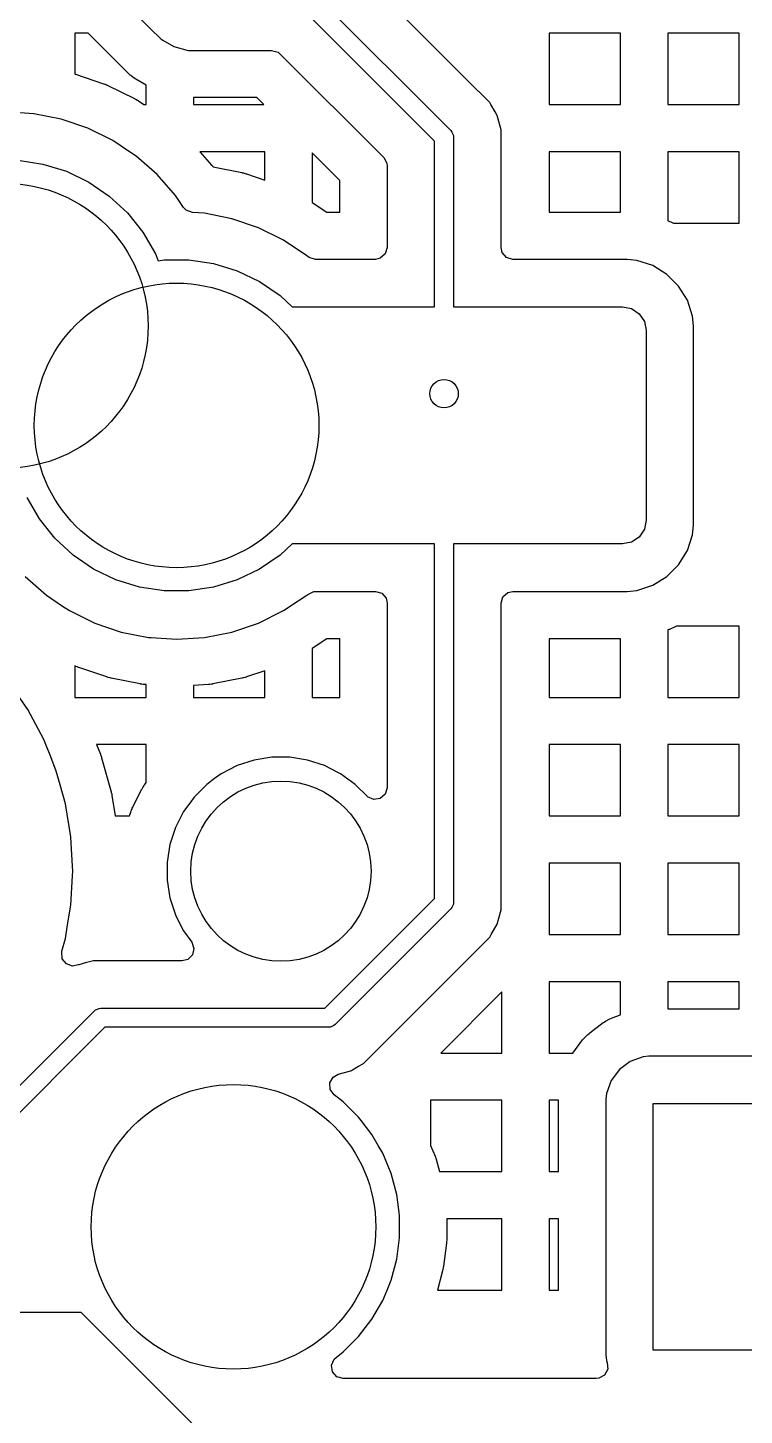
# Model space of a CAD drawing. Extents: x 2.49 to 8.57, y -5.87 to -1.87.
# Drawn here: x 6.217 to 6.514, y -4.176 to -3.6 of the extents above; entities that cross this region are included whole.
import ezdxf

# ---------------------------------------------------------------- set-up
doc = ezdxf.new("R2010")
doc.units = 0
doc.header["$MEASUREMENT"] = 0
doc.layers.add('BLACK', color=7, linetype='CONTINUOUS')

msp = doc.modelspace()

# ---------------------------------------------------------------- linework, layer by layer
at = {"layer": 'BLACK', "linetype": 'CONTINUOUS'}
for p, q in [((6.22062, -3.5535), (6.26779, -3.60067)), ((6.40411, -3.62681), (6.35645, -3.57915)), ((6.3328, -3.58337), (6.39255, -3.64312)), ((6.38583, -3.64753), (6.32839, -3.59009)), ((6.24207, -3.60268), (6.23654, -3.60268)), ((6.23654, -3.60268), (6.23654, -3.61959)), ((6.25393, -3.61453), (6.24207, -3.60268)), ((6.26779, -3.60067), (6.26779, -3.60067)), ((6.26779, -3.60067), (6.27219, -3.60507)), ((6.27219, -3.60507), (6.27219, -3.60507)), ((6.27219, -3.60507), (6.27219, -3.60507)), ((6.27219, -3.60507), (6.27298, -3.60553)), ((6.463, -3.60268), (6.43339, -3.60268)), ((6.43339, -3.60268), (6.43339, -3.63228)), ((6.463, -3.63228), (6.463, -3.60268)), ((6.51221, -3.60268), (6.4826, -3.60268)), ((6.4826, -3.60268), (6.4826, -3.63228)), ((6.51221, -3.63228), (6.51221, -3.60268)), ((6.27298, -3.60553), (6.27758, -3.60818)), ((6.27758, -3.60818), (6.2836, -3.6098)), ((6.2836, -3.6098), (6.3182, -3.6098)), ((6.3182, -3.6098), (6.32084, -3.61057)), ((6.32084, -3.61057), (6.32165, -3.61123)), ((6.25878, -3.61939), (6.25393, -3.61453)), ((6.25393, -3.61453), (6.25393, -3.61453)), ((6.32165, -3.61123), (6.36469, -3.65426)), ((6.23654, -3.61959), (6.2367, -3.61964)), ((6.2367, -3.61964), (6.23685, -3.61969)), ((6.23685, -3.61969), (6.24846, -3.62363)), ((6.25902, -3.61961), (6.25878, -3.61939)), ((6.2595, -3.62003), (6.25902, -3.61961)), ((6.25975, -3.62024), (6.2595, -3.62003)), ((6.26077, -3.62102), (6.25975, -3.62024)), ((6.26103, -3.6212), (6.26077, -3.62102)), ((6.26156, -3.62156), (6.26103, -3.6212)), ((6.26183, -3.62173), (6.26156, -3.62156)), ((6.26615, -3.62422), (6.26183, -3.62173)), ((6.24846, -3.62363), (6.24861, -3.62369)), ((6.24861, -3.62369), (6.24891, -3.6238)), ((6.24891, -3.6238), (6.24906, -3.62386)), ((6.24906, -3.62386), (6.24965, -3.6241)), ((6.24965, -3.6241), (6.2498, -3.62417)), ((6.2498, -3.62417), (6.25009, -3.6243)), ((6.25009, -3.6243), (6.25024, -3.62437)), ((6.25024, -3.62437), (6.26123, -3.62979)), ((6.26615, -3.63228), (6.26615, -3.62422)), ((6.40428, -3.62698), (6.40411, -3.62681)), ((6.40411, -3.62681), (6.40411, -3.62681)), ((6.40868, -3.63138), (6.40428, -3.62698)), ((6.40428, -3.62698), (6.40428, -3.62698)), ((6.26123, -3.62979), (6.26137, -3.62986)), ((6.26137, -3.62986), (6.26166, -3.63001)), ((6.26166, -3.63001), (6.2618, -3.63009)), ((6.2618, -3.63009), (6.26235, -3.63041)), ((6.26235, -3.63041), (6.26249, -3.63049)), ((6.26249, -3.63049), (6.26276, -3.63066)), ((6.26276, -3.63066), (6.2629, -3.63075)), ((6.2629, -3.63075), (6.26519, -3.63228)), ((6.26519, -3.63228), (6.26615, -3.63228)), ((6.3121, -3.6294), (6.28575, -3.6294)), ((6.28575, -3.6294), (6.28575, -3.63228)), ((6.28575, -3.63228), (6.31498, -3.63228)), ((6.31498, -3.63228), (6.3121, -3.6294)), ((6.4092, -3.63228), (6.40868, -3.63138)), ((6.41096, -3.63534), (6.4092, -3.63228)), ((6.43339, -3.63228), (6.463, -3.63228)), ((6.4826, -3.63228), (6.51221, -3.63228)), ((6.21946, -3.6361), (6.20787, -3.63534)), ((6.23086, -3.63836), (6.21946, -3.6361)), ((6.21946, -3.6361), (6.21946, -3.6361)), ((6.21946, -3.6361), (6.21946, -3.6361)), ((6.24185, -3.64209), (6.23086, -3.63836)), ((6.23086, -3.63836), (6.23086, -3.63836)), ((6.23086, -3.63836), (6.23086, -3.63836)), ((6.41179, -3.63678), (6.41096, -3.63534)), ((6.41341, -3.64279), (6.41179, -3.63678)), ((6.25227, -3.64723), (6.24185, -3.64209)), ((6.39255, -3.64312), (6.39304, -3.64371)), ((6.39304, -3.64371), (6.39363, -3.64513)), ((6.39363, -3.64513), (6.3937, -3.6459)), ((6.41341, -3.64974), (6.41341, -3.64279)), ((6.41341, -3.64279), (6.41341, -3.64279)), ((6.25924, -3.65189), (6.25227, -3.64723)), ((6.25227, -3.64723), (6.25227, -3.64723)), ((6.38583, -3.71625), (6.38583, -3.64753)), ((6.3937, -3.6459), (6.3937, -3.71625)), ((6.41341, -3.67694), (6.41341, -3.64974)), ((6.41341, -3.64974), (6.41341, -3.64974)), ((6.21302, -3.65542), (6.22321, -3.65696)), ((6.22321, -3.65696), (6.23305, -3.65999)), ((6.26193, -3.65368), (6.25924, -3.65189)), ((6.27066, -3.66134), (6.26193, -3.65368)), ((6.31536, -3.65189), (6.28845, -3.65189)), ((6.28845, -3.65189), (6.29327, -3.65739)), ((6.31536, -3.66362), (6.31536, -3.65189)), ((6.34652, -3.66381), (6.33497, -3.65227)), ((6.33497, -3.65227), (6.33497, -3.67289)), ((6.36469, -3.65426), (6.36601, -3.65668)), ((6.36601, -3.65668), (6.36612, -3.65772)), ((6.463, -3.65189), (6.43339, -3.65189)), ((6.43339, -3.65189), (6.43339, -3.67694)), ((6.463, -3.67694), (6.463, -3.65189)), ((6.51221, -3.65189), (6.4826, -3.65189)), ((6.4826, -3.65189), (6.4826, -3.68055)), ((6.51221, -3.6815), (6.51221, -3.65189)), ((6.23305, -3.65999), (6.24232, -3.66446)), ((6.27832, -3.67007), (6.27066, -3.66134)), ((6.29327, -3.65739), (6.29337, -3.65751)), ((6.29337, -3.65751), (6.29358, -3.65776)), ((6.29358, -3.65776), (6.29368, -3.65788)), ((6.29368, -3.65788), (6.29388, -3.65815)), ((6.29388, -3.65815), (6.30586, -3.66053)), ((6.30586, -3.66053), (6.30602, -3.66057)), ((6.30602, -3.66057), (6.30633, -3.66064)), ((6.30633, -3.66064), (6.30649, -3.66068)), ((6.30649, -3.66068), (6.3071, -3.66084)), ((6.3071, -3.66084), (6.30726, -3.66089)), ((6.30726, -3.66089), (6.30757, -3.66098)), ((6.30757, -3.66098), (6.30772, -3.66103)), ((6.30772, -3.66103), (6.31536, -3.66362)), ((6.36612, -3.65772), (6.36612, -3.69167)), ((6.24232, -3.66446), (6.25083, -3.67026)), ((6.34652, -3.67694), (6.34652, -3.66381)), ((6.25083, -3.67026), (6.25838, -3.67727)), ((6.2802, -3.67289), (6.27832, -3.67007)), ((6.27832, -3.67007), (6.27832, -3.67007)), ((6.27832, -3.67007), (6.27832, -3.67007)), ((6.28157, -3.67495), (6.2802, -3.67289)), ((6.33497, -3.67289), (6.34103, -3.67694)), ((6.25838, -3.67727), (6.2648, -3.68532)), ((6.28273, -3.67616), (6.28157, -3.67495)), ((6.28531, -3.6771), (6.28273, -3.67616)), ((6.29033, -3.67743), (6.28531, -3.6771)), ((6.30172, -3.6797), (6.29033, -3.67743)), ((6.29033, -3.67743), (6.29033, -3.67743)), ((6.29033, -3.67743), (6.29033, -3.67743)), ((6.31272, -3.68343), (6.30172, -3.6797)), ((6.30172, -3.6797), (6.30172, -3.6797)), ((6.30172, -3.6797), (6.30172, -3.6797)), ((6.34103, -3.67694), (6.34652, -3.67694)), ((6.41341, -3.68055), (6.41341, -3.67694)), ((6.43339, -3.67694), (6.463, -3.67694)), ((6.2648, -3.68532), (6.26995, -3.69423)), ((6.32314, -3.68857), (6.31272, -3.68343)), ((6.41341, -3.69167), (6.41341, -3.68055)), ((6.4826, -3.68055), (6.48306, -3.6807)), ((6.48306, -3.6807), (6.48333, -3.6808)), ((6.48333, -3.6808), (6.48386, -3.68101)), ((6.48386, -3.68101), (6.48412, -3.68112)), ((6.48412, -3.68112), (6.48492, -3.6815)), ((6.48492, -3.6815), (6.51221, -3.6815)), ((6.33279, -3.69502), (6.32314, -3.68857)), ((6.32314, -3.68857), (6.32314, -3.68857)), ((6.36612, -3.69167), (6.36535, -3.69431)), ((6.41385, -3.6937), (6.41341, -3.69167)), ((6.26995, -3.69423), (6.27109, -3.69714)), ((6.27109, -3.69714), (6.27359, -3.69676)), ((6.27359, -3.69676), (6.28389, -3.69676)), ((6.28389, -3.69676), (6.29407, -3.6983)), ((6.33315, -3.69534), (6.33279, -3.69502)), ((6.33279, -3.69502), (6.33279, -3.69502)), ((6.33279, -3.69502), (6.33279, -3.69502)), ((6.33373, -3.69577), (6.33315, -3.69534)), ((6.33637, -3.69655), (6.33373, -3.69577)), ((6.36124, -3.69655), (6.33637, -3.69655)), ((6.36327, -3.69611), (6.36124, -3.69655)), ((6.36535, -3.69431), (6.36327, -3.69611)), ((6.41565, -3.69577), (6.41385, -3.6937)), ((6.41829, -3.69655), (6.41565, -3.69577)), ((6.46575, -3.69655), (6.41829, -3.69655)), ((6.4698, -3.69696), (6.46575, -3.69655)), ((6.46575, -3.69655), (6.46575, -3.69655)), ((6.47635, -3.69914), (6.4698, -3.69696)), ((6.4698, -3.69696), (6.4698, -3.69696)), ((6.29407, -3.6983), (6.30391, -3.70133)), ((6.30391, -3.70133), (6.31319, -3.7058)), ((6.48223, -3.70276), (6.47635, -3.69914)), ((6.48711, -3.70765), (6.48223, -3.70276)), ((6.31319, -3.7058), (6.3217, -3.7116)), ((6.49074, -3.71352), (6.48711, -3.70765)), ((6.3217, -3.7116), (6.32671, -3.71625)), ((6.49291, -3.72008), (6.49074, -3.71352)), ((6.32671, -3.71625), (6.38583, -3.71625)), ((6.3937, -3.71625), (6.46378, -3.71625)), ((6.46378, -3.71625), (6.46755, -3.717)), ((6.46755, -3.717), (6.47074, -3.71914)), ((6.47074, -3.71914), (6.47287, -3.72233)), ((6.49333, -3.72413), (6.49291, -3.72008)), ((6.47287, -3.72233), (6.47362, -3.7261)), ((6.47362, -3.7261), (6.47362, -3.80484)), ((6.49333, -3.80681), (6.49333, -3.72413)), ((6.22181, -3.80428), (6.21667, -3.79536)), ((6.22823, -3.81233), (6.22181, -3.80428)), ((6.47362, -3.80484), (6.47287, -3.8086)), ((6.49291, -3.81085), (6.49333, -3.80681)), ((6.23578, -3.81933), (6.22823, -3.81233)), ((6.47074, -3.8118), (6.46755, -3.81393)), ((6.47287, -3.8086), (6.47074, -3.8118)), ((6.49074, -3.81741), (6.49291, -3.81085)), ((6.32671, -3.81468), (6.3217, -3.81933)), ((6.38583, -3.81468), (6.32671, -3.81468)), ((6.38583, -3.96178), (6.38583, -3.81468)), ((6.46378, -3.81468), (6.3937, -3.81468)), ((6.3937, -3.81468), (6.3937, -3.96341)), ((6.46755, -3.81393), (6.46378, -3.81468)), ((6.48711, -3.82329), (6.49074, -3.81741)), ((6.24429, -3.82513), (6.23578, -3.81933)), ((6.3217, -3.81933), (6.31319, -3.82513)), ((6.48223, -3.82817), (6.48711, -3.82329)), ((6.21595, -3.82825), (6.22469, -3.83591)), ((6.25357, -3.8296), (6.24429, -3.82513)), ((6.26341, -3.83264), (6.25357, -3.8296)), ((6.30391, -3.8296), (6.29407, -3.83264)), ((6.31319, -3.82513), (6.30391, -3.8296)), ((6.47635, -3.8318), (6.48223, -3.82817)), ((6.27359, -3.83417), (6.26341, -3.83264)), ((6.28389, -3.83417), (6.27359, -3.83417)), ((6.29407, -3.83264), (6.28389, -3.83417)), ((6.33279, -3.83591), (6.33315, -3.8356)), ((6.33315, -3.8356), (6.33565, -3.83444)), ((6.33565, -3.83444), (6.33637, -3.83438)), ((6.33637, -3.83438), (6.36124, -3.83438)), ((6.36124, -3.83438), (6.36388, -3.83516)), ((6.36388, -3.83516), (6.36568, -3.83724)), ((6.41418, -3.83663), (6.41626, -3.83483)), ((6.41626, -3.83483), (6.41829, -3.83438)), ((6.41829, -3.83438), (6.46575, -3.83438)), ((6.46575, -3.83438), (6.4698, -3.83397)), ((6.46575, -3.83438), (6.46575, -3.83438)), ((6.4698, -3.83397), (6.47635, -3.8318)), ((6.22469, -3.83591), (6.23146, -3.84044)), ((6.23146, -3.84044), (6.23434, -3.84236)), ((6.32314, -3.84236), (6.32925, -3.83828)), ((6.32925, -3.83828), (6.33279, -3.83591)), ((6.33279, -3.83591), (6.33279, -3.83591)), ((6.33279, -3.83591), (6.33279, -3.83591)), ((6.33279, -3.83591), (6.33279, -3.83591)), ((6.36568, -3.83724), (6.36612, -3.83927)), ((6.36612, -3.83927), (6.36612, -3.91595)), ((6.41341, -3.83927), (6.41418, -3.83663)), ((6.41341, -3.85038), (6.41341, -3.83927)), ((6.23434, -3.84236), (6.24476, -3.8475)), ((6.31272, -3.8475), (6.32314, -3.84236)), ((6.24476, -3.8475), (6.25576, -3.85123)), ((6.25576, -3.85123), (6.26715, -3.8535)), ((6.29033, -3.8535), (6.30172, -3.85123)), ((6.30172, -3.85123), (6.31272, -3.8475)), ((6.41341, -3.87835), (6.41341, -3.85038)), ((6.48306, -3.85023), (6.4826, -3.85038)), ((6.4826, -3.85038), (6.4826, -3.87835)), ((6.48333, -3.85013), (6.48306, -3.85023)), ((6.48386, -3.84992), (6.48333, -3.85013)), ((6.48412, -3.84981), (6.48386, -3.84992)), ((6.48515, -3.84933), (6.48412, -3.84981)), ((6.48541, -3.8492), (6.48515, -3.84933)), ((6.48591, -3.84893), (6.48541, -3.8492)), ((6.48616, -3.84878), (6.48591, -3.84893)), ((6.48623, -3.84874), (6.48616, -3.84878)), ((6.51221, -3.84874), (6.48623, -3.84874)), ((6.51221, -3.87835), (6.51221, -3.84874)), ((6.26715, -3.8535), (6.26826, -3.85357)), ((6.26826, -3.85357), (6.27874, -3.85426)), ((6.27874, -3.85426), (6.28802, -3.85365)), ((6.27874, -3.85426), (6.27874, -3.85426)), ((6.27874, -3.85426), (6.27874, -3.85426)), ((6.28802, -3.85365), (6.29033, -3.8535)), ((6.34103, -3.85399), (6.33497, -3.85804)), ((6.33497, -3.85804), (6.33497, -3.87835)), ((6.34652, -3.85399), (6.34103, -3.85399)), ((6.34652, -3.87835), (6.34652, -3.85399)), ((6.463, -3.85399), (6.43339, -3.85399)), ((6.43339, -3.85399), (6.43339, -3.87835)), ((6.463, -3.87835), (6.463, -3.85399)), ((6.23681, -3.86543), (6.23654, -3.8653)), ((6.23654, -3.8653), (6.23654, -3.87835)), ((6.23696, -3.86549), (6.23681, -3.86543)), ((6.23755, -3.86574), (6.23696, -3.86549)), ((6.2377, -3.8658), (6.23755, -3.86574)), ((6.238, -3.86591), (6.2377, -3.8658)), ((6.23815, -3.86596), (6.238, -3.86591)), ((6.24976, -3.8699), (6.23815, -3.86596)), ((6.24991, -3.86995), (6.24976, -3.8699)), ((6.25022, -3.87005), (6.24991, -3.86995)), ((6.25038, -3.87009), (6.25022, -3.87005)), ((6.251, -3.87026), (6.25038, -3.87009)), ((6.25115, -3.87029), (6.251, -3.87026)), ((6.25146, -3.87037), (6.25115, -3.87029)), ((6.30633, -3.87029), (6.30602, -3.87037)), ((6.30649, -3.87026), (6.30633, -3.87029)), ((6.3071, -3.87009), (6.30649, -3.87026)), ((6.30726, -3.87005), (6.3071, -3.87009)), ((6.30757, -3.86995), (6.30726, -3.87005)), ((6.30772, -3.8699), (6.30757, -3.86995)), ((6.31536, -3.86731), (6.30772, -3.8699)), ((6.31536, -3.87835), (6.31536, -3.86731)), ((6.25162, -3.8704), (6.25146, -3.87037)), ((6.26364, -3.87279), (6.25162, -3.8704)), ((6.2638, -3.87282), (6.26364, -3.87279)), ((6.26411, -3.87287), (6.2638, -3.87282)), ((6.26427, -3.8729), (6.26411, -3.87287)), ((6.26491, -3.87298), (6.26427, -3.8729)), ((6.26507, -3.873), (6.26491, -3.87298)), ((6.26539, -3.87303), (6.26507, -3.873)), ((6.26555, -3.87304), (6.26539, -3.87303)), ((6.26615, -3.87308), (6.26555, -3.87304)), ((6.26615, -3.87345), (6.26615, -3.87308)), ((6.26615, -3.87835), (6.26615, -3.87345)), ((6.29193, -3.87304), (6.28575, -3.87345)), ((6.28575, -3.87345), (6.28575, -3.87835)), ((6.29209, -3.87303), (6.29193, -3.87304)), ((6.29241, -3.873), (6.29209, -3.87303)), ((6.29257, -3.87298), (6.29241, -3.873)), ((6.29321, -3.8729), (6.29257, -3.87298)), ((6.29337, -3.87287), (6.29321, -3.8729)), ((6.29368, -3.87282), (6.29337, -3.87287)), ((6.29384, -3.87279), (6.29368, -3.87282)), ((6.30586, -3.8704), (6.29384, -3.87279)), ((6.30602, -3.87037), (6.30586, -3.8704)), ((6.21702, -3.88342), (6.21358, -3.87835)), ((6.23654, -3.87835), (6.26615, -3.87835)), ((6.28575, -3.87835), (6.31536, -3.87835)), ((6.33497, -3.87835), (6.34652, -3.87835)), ((6.41341, -3.92756), (6.41341, -3.87835)), ((6.43339, -3.87835), (6.463, -3.87835)), ((6.4826, -3.87835), (6.51221, -3.87835)), ((6.21919, -3.88752), (6.21702, -3.88342)), ((6.21702, -3.88342), (6.21702, -3.88342)), ((6.21702, -3.88342), (6.21702, -3.88342)), ((6.22362, -3.89586), (6.21919, -3.88752)), ((6.22362, -3.89587), (6.22362, -3.89586)), ((6.22445, -3.89795), (6.22362, -3.89587)), ((6.22649, -3.90309), (6.22445, -3.89795)), ((6.26615, -3.89795), (6.24555, -3.89795)), ((6.24555, -3.89795), (6.24714, -3.90194)), ((6.26615, -3.91368), (6.26615, -3.89795)), ((6.463, -3.89795), (6.43339, -3.89795)), ((6.43339, -3.89795), (6.43339, -3.92756)), ((6.463, -3.92756), (6.463, -3.89795)), ((6.51221, -3.89795), (6.4826, -3.89795)), ((6.4826, -3.89795), (6.4826, -3.92756)), ((6.51221, -3.92756), (6.51221, -3.89795)), ((6.22883, -3.90895), (6.22649, -3.90309)), ((6.24714, -3.90194), (6.24719, -3.90207)), ((6.24719, -3.90207), (6.24728, -3.90232)), ((6.24728, -3.90232), (6.24733, -3.90244)), ((6.24733, -3.90244), (6.2475, -3.90294)), ((6.2475, -3.90294), (6.24754, -3.90307)), ((6.24754, -3.90307), (6.24762, -3.90333)), ((6.24762, -3.90333), (6.24765, -3.90345)), ((6.24765, -3.90345), (6.25156, -3.91754)), ((6.31098, -3.90441), (6.3039, -3.9067)), ((6.31833, -3.90324), (6.31098, -3.90441)), ((6.32577, -3.90324), (6.31833, -3.90324)), ((6.31833, -3.90324), (6.31833, -3.90324)), ((6.33311, -3.90441), (6.32577, -3.90324)), ((6.32577, -3.90324), (6.32577, -3.90324)), ((6.34019, -3.9067), (6.33311, -3.90441)), ((6.22883, -3.90896), (6.22883, -3.90895)), ((6.22883, -3.90895), (6.22883, -3.90895)), ((6.23042, -3.91468), (6.22883, -3.90896)), ((6.29728, -3.91008), (6.2945, -3.9121)), ((6.3039, -3.9067), (6.29728, -3.91008)), ((6.346, -3.90966), (6.34019, -3.9067)), ((6.34682, -3.91008), (6.346, -3.90966)), ((6.35284, -3.91446), (6.34682, -3.91008)), ((6.2326, -3.92253), (6.23042, -3.91468)), ((6.26433, -3.91649), (6.26442, -3.91632)), ((6.26442, -3.91632), (6.26461, -3.91598)), ((6.26461, -3.91598), (6.26471, -3.91582)), ((6.26471, -3.91582), (6.26511, -3.91516)), ((6.26511, -3.91516), (6.26521, -3.915)), ((6.26521, -3.915), (6.26543, -3.91468)), ((6.26543, -3.91468), (6.26554, -3.91452)), ((6.26554, -3.91452), (6.26615, -3.91368)), ((6.29126, -3.91446), (6.286, -3.91972)), ((6.2945, -3.9121), (6.29126, -3.91446)), ((6.29126, -3.91446), (6.29126, -3.91446)), ((6.29126, -3.91446), (6.29126, -3.91446)), ((6.35779, -3.91941), (6.35284, -3.91446)), ((6.35284, -3.91446), (6.35284, -3.91446)), ((6.36612, -3.91595), (6.36535, -3.91859)), ((6.25156, -3.91754), (6.2516, -3.91767)), ((6.2516, -3.91767), (6.25166, -3.91793)), ((6.25166, -3.91793), (6.25169, -3.91806)), ((6.25169, -3.91806), (6.25181, -3.91858)), ((6.25181, -3.91858), (6.25183, -3.91871)), ((6.25183, -3.91871), (6.25188, -3.91897)), ((6.25188, -3.91897), (6.25191, -3.9191)), ((6.25191, -3.9191), (6.25329, -3.92756)), ((6.2606, -3.92381), (6.26433, -3.91649)), ((6.286, -3.91972), (6.28418, -3.92222)), ((6.286, -3.91972), (6.286, -3.91972)), ((6.286, -3.91972), (6.286, -3.91972)), ((6.35804, -3.91964), (6.35779, -3.91941)), ((6.36055, -3.92079), (6.35804, -3.91964)), ((6.36327, -3.92039), (6.36055, -3.92079)), ((6.36535, -3.91859), (6.36327, -3.92039)), ((6.23484, -3.9362), (6.2326, -3.92253)), ((6.2326, -3.92253), (6.2326, -3.92253)), ((6.2326, -3.92253), (6.2326, -3.92253)), ((6.25329, -3.92756), (6.25919, -3.92756)), ((6.25919, -3.92756), (6.25972, -3.92594)), ((6.25972, -3.92594), (6.25978, -3.92576)), ((6.25978, -3.92576), (6.25991, -3.92539)), ((6.25991, -3.92539), (6.25998, -3.92522)), ((6.25998, -3.92522), (6.26028, -3.92451)), ((6.26028, -3.92451), (6.26036, -3.92433)), ((6.26036, -3.92433), (6.26052, -3.92398)), ((6.26052, -3.92398), (6.2606, -3.92381)), ((6.28162, -3.92573), (6.27825, -3.93236)), ((6.28418, -3.92222), (6.28162, -3.92573)), ((6.41341, -3.95973), (6.41341, -3.92756)), ((6.43339, -3.92756), (6.463, -3.92756)), ((6.4826, -3.92756), (6.51221, -3.92756)), ((6.27825, -3.93236), (6.27595, -3.93944)), ((6.23488, -3.93644), (6.23484, -3.9362)), ((6.23553, -3.94844), (6.23488, -3.93644)), ((6.27595, -3.93944), (6.27478, -3.94679)), ((6.23564, -3.95051), (6.23553, -3.94844)), ((6.23554, -3.95247), (6.23564, -3.95051)), ((6.23564, -3.95051), (6.23564, -3.95051)), ((6.27478, -3.94679), (6.27478, -3.95423)), ((6.463, -3.94717), (6.43339, -3.94717)), ((6.43339, -3.94717), (6.43339, -3.97677)), ((6.463, -3.97677), (6.463, -3.94717)), ((6.51221, -3.94717), (6.4826, -3.94717)), ((6.4826, -3.94717), (6.4826, -3.97677)), ((6.51221, -3.97677), (6.51221, -3.94717)), ((6.23488, -3.96458), (6.23554, -3.95247)), ((6.27478, -3.95423), (6.27595, -3.96157)), ((6.27595, -3.96157), (6.27825, -3.96865)), ((6.3402, -4.00741), (6.38583, -3.96178)), ((6.41341, -3.9603), (6.41341, -3.95973)), ((6.41341, -3.95973), (6.41341, -3.95973)), ((6.41341, -3.96653), (6.41341, -3.9603)), ((6.23353, -3.97283), (6.23488, -3.96458)), ((6.23488, -3.96458), (6.23488, -3.96458)), ((6.23488, -3.96458), (6.23488, -3.96458)), ((6.39255, -3.9662), (6.34461, -4.01413)), ((6.39304, -3.9656), (6.39255, -3.9662)), ((6.39363, -3.96418), (6.39304, -3.9656)), ((6.3937, -3.96341), (6.39363, -3.96418)), ((6.41246, -3.97005), (6.41341, -3.96653)), ((6.2326, -3.97848), (6.23353, -3.97283)), ((6.27825, -3.96865), (6.28112, -3.97428)), ((6.40935, -3.97677), (6.41179, -3.97254)), ((6.41179, -3.97254), (6.41246, -3.97005)), ((6.41179, -3.97254), (6.41179, -3.97254)), ((6.41179, -3.97254), (6.41179, -3.97254)), ((6.41179, -3.97254), (6.41179, -3.97254)), ((6.23114, -3.98375), (6.2326, -3.97848)), ((6.28112, -3.97428), (6.28162, -3.97528)), ((6.28162, -3.97528), (6.28502, -3.97996)), ((6.40428, -3.98233), (6.40868, -3.97793)), ((6.40868, -3.97793), (6.40914, -3.97713)), ((6.40914, -3.97713), (6.40935, -3.97677)), ((6.43339, -3.97677), (6.463, -3.97677)), ((6.4826, -3.97677), (6.51221, -3.97677)), ((6.23105, -3.98413), (6.23114, -3.98375)), ((6.23131, -3.98687), (6.23105, -3.98413)), ((6.28532, -3.98523), (6.28335, -3.98714)), ((6.28502, -3.97996), (6.28595, -3.98255)), ((6.28595, -3.98255), (6.28532, -3.98523)), ((6.36075, -4.02587), (6.40359, -3.98302)), ((6.40359, -3.98302), (6.40428, -3.98233)), ((6.40359, -3.98302), (6.40359, -3.98302)), ((6.40428, -3.98233), (6.40428, -3.98233)), ((6.23301, -3.98903), (6.23131, -3.98687)), ((6.23561, -3.98993), (6.23301, -3.98903)), ((6.23789, -3.98937), (6.23561, -3.98993)), ((6.23792, -3.98944), (6.23789, -3.98937)), ((6.23821, -3.98932), (6.23792, -3.98944)), ((6.24136, -3.98848), (6.23821, -3.98932)), ((6.24257, -3.98815), (6.24136, -3.98848)), ((6.24423, -3.98771), (6.24257, -3.98815)), ((6.25045, -3.98771), (6.24423, -3.98771)), ((6.28107, -3.98771), (6.25045, -3.98771)), ((6.28335, -3.98714), (6.28107, -3.98771)), ((6.463, -3.99638), (6.43339, -3.99638)), ((6.43339, -3.99638), (6.43339, -4.02598)), ((6.463, -4.00765), (6.463, -3.99638)), ((6.51221, -3.99638), (6.4826, -3.99638)), ((6.4826, -3.99638), (6.4826, -4.00765)), ((6.51221, -4.00765), (6.51221, -3.99638)), ((6.41379, -4.00055), (6.38836, -4.02598)), ((6.41379, -4.02598), (6.41379, -4.00055)), ((6.15399, -4.09913), (6.24456, -4.00857)), ((6.24456, -4.00857), (6.24515, -4.00808)), ((6.24515, -4.00808), (6.24557, -4.0079)), ((6.24557, -4.0079), (6.24657, -4.00749)), ((6.24657, -4.00749), (6.24734, -4.00741)), ((6.24734, -4.00741), (6.3402, -4.00741)), ((6.463, -4.01007), (6.463, -4.00765)), ((6.4826, -4.00765), (6.51221, -4.00765)), ((6.34461, -4.01413), (6.34401, -4.01462)), ((6.45019, -4.01761), (6.45585, -4.01337)), ((6.45585, -4.01337), (6.45613, -4.01318)), ((6.45613, -4.01318), (6.45672, -4.0128)), ((6.45672, -4.0128), (6.45702, -4.01262)), ((6.45702, -4.01262), (6.45825, -4.01195)), ((6.45825, -4.01195), (6.45856, -4.01179)), ((6.45856, -4.01179), (6.4592, -4.0115)), ((6.4592, -4.0115), (6.45953, -4.01136)), ((6.45953, -4.01136), (6.463, -4.01007)), ((6.24897, -4.01529), (6.15976, -4.1045)), ((6.34183, -4.01529), (6.24897, -4.01529)), ((6.3426, -4.01521), (6.34183, -4.01529)), ((6.34401, -4.01462), (6.3426, -4.01521)), ((6.44744, -4.0203), (6.4479, -4.01977)), ((6.4479, -4.01977), (6.44814, -4.01952)), ((6.44814, -4.01952), (6.44913, -4.01853)), ((6.44913, -4.01853), (6.44939, -4.01829)), ((6.44939, -4.01829), (6.44992, -4.01783)), ((6.44992, -4.01783), (6.45019, -4.01761)), ((6.44317, -4.02598), (6.44722, -4.02058)), ((6.44722, -4.02058), (6.44744, -4.0203)), ((6.35179, -4.0329), (6.35421, -4.0315)), ((6.35421, -4.0315), (6.35634, -4.03027)), ((6.35634, -4.03027), (6.36063, -4.02598)), ((6.36063, -4.02598), (6.36075, -4.02587)), ((6.36075, -4.02587), (6.36075, -4.02587)), ((6.38836, -4.02598), (6.41379, -4.02598)), ((6.43339, -4.02598), (6.44317, -4.02598)), ((6.46703, -4.02949), (6.4625, -4.03289)), ((6.47234, -4.02751), (6.46703, -4.02949)), ((6.46703, -4.02949), (6.46703, -4.02949)), ((6.47469, -4.02726), (6.47234, -4.02751)), ((6.55558, -4.02726), (6.47469, -4.02726)), ((6.47469, -4.02726), (6.47469, -4.02726)), ((6.34236, -4.03837), (6.34371, -4.03597)), ((6.34371, -4.03597), (6.34585, -4.03475)), ((6.34585, -4.03475), (6.35049, -4.0335)), ((6.35049, -4.0335), (6.35095, -4.03338)), ((6.35095, -4.03338), (6.35137, -4.03327)), ((6.35095, -4.03338), (6.35095, -4.03338)), ((6.35095, -4.03338), (6.35095, -4.03338)), ((6.35095, -4.03338), (6.35095, -4.03338)), ((6.35095, -4.03338), (6.35095, -4.03338)), ((6.35137, -4.03327), (6.35179, -4.0329)), ((6.4625, -4.03289), (6.4591, -4.03742)), ((6.4625, -4.03289), (6.4625, -4.03289)), ((6.34252, -4.04111), (6.34236, -4.03837)), ((6.34414, -4.04334), (6.34252, -4.04111)), ((6.45712, -4.04273), (6.45687, -4.04508)), ((6.4591, -4.03742), (6.45712, -4.04273)), ((6.4591, -4.03742), (6.4591, -4.03742)), ((6.3479, -4.04622), (6.34414, -4.04334)), ((6.35429, -4.05261), (6.3479, -4.04622)), ((6.3479, -4.04622), (6.3479, -4.04622)), ((6.41379, -4.04559), (6.38418, -4.04559)), ((6.38418, -4.04559), (6.38418, -4.06434)), ((6.41379, -4.0752), (6.41379, -4.04559)), ((6.43726, -4.04559), (6.43339, -4.04559)), ((6.43339, -4.04559), (6.43339, -4.0752)), ((6.43726, -4.0752), (6.43726, -4.04559)), ((6.45687, -4.04508), (6.45687, -4.04508)), ((6.45687, -4.04508), (6.45687, -4.15121)), ((6.47657, -4.14932), (6.47657, -4.04696)), ((6.47657, -4.04696), (6.57337, -4.04696)), ((6.35536, -4.054), (6.35429, -4.05261)), ((6.35429, -4.05261), (6.35429, -4.05261)), ((6.35429, -4.05261), (6.35429, -4.05261)), ((6.35979, -4.05977), (6.35536, -4.054)), ((6.36243, -4.06434), (6.35979, -4.05977)), ((6.35979, -4.05977), (6.35979, -4.05977)), ((6.35979, -4.05977), (6.35979, -4.05977)), ((6.3643, -4.0676), (6.36243, -4.06434)), ((6.38418, -4.06434), (6.386, -4.06874)), ((6.36528, -4.06994), (6.3643, -4.0676)), ((6.3643, -4.0676), (6.3643, -4.0676)), ((6.3643, -4.0676), (6.3643, -4.0676)), ((6.36776, -4.07594), (6.36528, -4.06994)), ((6.386, -4.06874), (6.38606, -4.06889)), ((6.38606, -4.06889), (6.38617, -4.06919)), ((6.38617, -4.06919), (6.38622, -4.06934)), ((6.38622, -4.06934), (6.38643, -4.06994)), ((6.38643, -4.06994), (6.38648, -4.0701)), ((6.38648, -4.0701), (6.38657, -4.07041)), ((6.38657, -4.07041), (6.38662, -4.07056)), ((6.38662, -4.07056), (6.38786, -4.0752)), ((6.3701, -4.08467), (6.36776, -4.07594)), ((6.38786, -4.0752), (6.41379, -4.0752)), ((6.43339, -4.0752), (6.43726, -4.0752)), ((6.37094, -4.09106), (6.3701, -4.08467)), ((6.37127, -4.09357), (6.37094, -4.09106)), ((6.37128, -4.09363), (6.37127, -4.09357)), ((6.37128, -4.10266), (6.37128, -4.09363)), ((6.41379, -4.0948), (6.39089, -4.0948)), ((6.39089, -4.0948), (6.39089, -4.10298)), ((6.41379, -4.12441), (6.41379, -4.0948)), ((6.43726, -4.0948), (6.43339, -4.0948)), ((6.43339, -4.0948), (6.43339, -4.12441)), ((6.43726, -4.12441), (6.43726, -4.0948)), ((6.3701, -4.11162), (6.37128, -4.10266)), ((6.39076, -4.1049), (6.3895, -4.1145)), ((6.39078, -4.10474), (6.39076, -4.1049)), ((6.39081, -4.10442), (6.39078, -4.10474)), ((6.39082, -4.10426), (6.39081, -4.10442)), ((6.39086, -4.10362), (6.39082, -4.10426)), ((6.39087, -4.10346), (6.39086, -4.10362)), ((6.39088, -4.10314), (6.39087, -4.10346)), ((6.39089, -4.10298), (6.39088, -4.10314)), ((6.36776, -4.12034), (6.3701, -4.11162)), ((6.38912, -4.11638), (6.38697, -4.12441)), ((6.38916, -4.11623), (6.38912, -4.11638)), ((6.38923, -4.11591), (6.38916, -4.11623)), ((6.38927, -4.11576), (6.38923, -4.11591)), ((6.38939, -4.11513), (6.38927, -4.11576)), ((6.38942, -4.11497), (6.38939, -4.11513)), ((6.38947, -4.11465), (6.38942, -4.11497)), ((6.3895, -4.1145), (6.38947, -4.11465)), ((6.36608, -4.12441), (6.36776, -4.12034)), ((6.35979, -4.13651), (6.3643, -4.12869)), ((6.3643, -4.12869), (6.36608, -4.12441)), ((6.38697, -4.12441), (6.41379, -4.12441)), ((6.43339, -4.12441), (6.43726, -4.12441)), ((6.18884, -4.13358), (6.23906, -4.13358)), ((6.23906, -4.13358), (6.28563, -4.18015)), ((6.35429, -4.14368), (6.35979, -4.13651)), ((6.35097, -4.147), (6.35429, -4.14368)), ((6.35429, -4.14368), (6.35429, -4.14368)), ((6.35429, -4.14368), (6.35429, -4.14368)), ((6.3442, -4.15304), (6.34491, -4.15236)), ((6.34491, -4.15236), (6.3479, -4.15007)), ((6.3479, -4.15007), (6.35097, -4.147)), ((6.45687, -4.15121), (6.45687, -4.15121)), ((6.45687, -4.15121), (6.45712, -4.15356)), ((6.57894, -4.14932), (6.47657, -4.14932)), ((6.34305, -4.15554), (6.3442, -4.15304)), ((6.34344, -4.15826), (6.34305, -4.15554)), ((6.34525, -4.16034), (6.34344, -4.15826)), ((6.45768, -4.15727), (6.45636, -4.15969)), ((6.45712, -4.15356), (6.45748, -4.15453)), ((6.45748, -4.15453), (6.45768, -4.15727)), ((6.34789, -4.16112), (6.34525, -4.16034)), ((6.45291, -4.16112), (6.34789, -4.16112)), ((6.45395, -4.161), (6.45291, -4.16112)), ((6.45636, -4.15969), (6.45395, -4.161))]:
    msp.add_line(p, q, dxfattribs=at)
at = {"layer": 'BLACK'}
for centre, radius in [((6.20787, -3.72413), 0.05906), ((6.27874, -3.76547), 0.05906), ((6.38976, -3.75228), 0.00591), ((6.32205, -3.95051), 0.0374), ((6.30236, -4.09814), 0.05906)]:
    msp.add_circle(centre, radius, dxfattribs=at)

doc.saveas('drawing.dxf')
